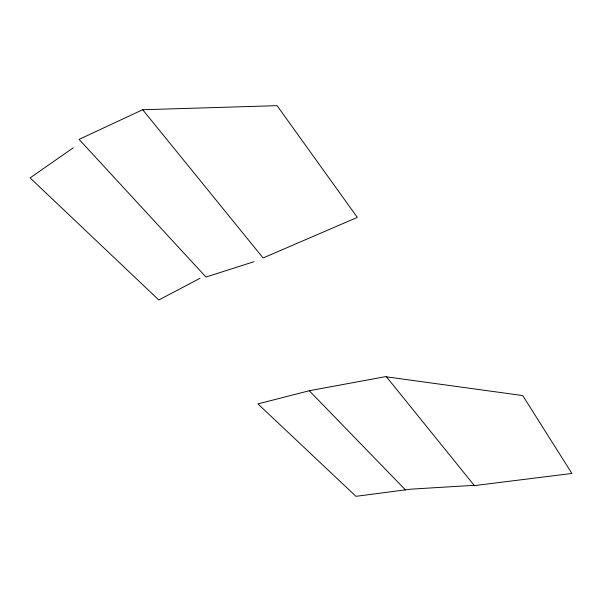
<?xml version="1.0" encoding="UTF-8"?>
<svg xmlns="http://www.w3.org/2000/svg" width="602" height="602" viewBox="0 0 602 602"><rect width="100%" height="100%" fill="white"/><g stroke="black" fill="none" stroke-linecap="round" stroke-linejoin="round"><path stroke-width="0.9" d="M73.248 147.814L30.1 177.899L158.8 299.984L199.969 278.32M142.697 109.737L263.097 257.965L357.317 217.405L277.086 105.674L142.697 109.737L79.088 139.378L205.959 277.048L253.976 261.697M386.529 376.844L522.724 395.559L571.9 473.45L474.391 485.618L386.213 376.513L309.27 390.736L257.927 403.904L355.963 496.326L410.82 489.155L474.113 485.332M309.27 390.736L405.485 489.93"/></g></svg>
